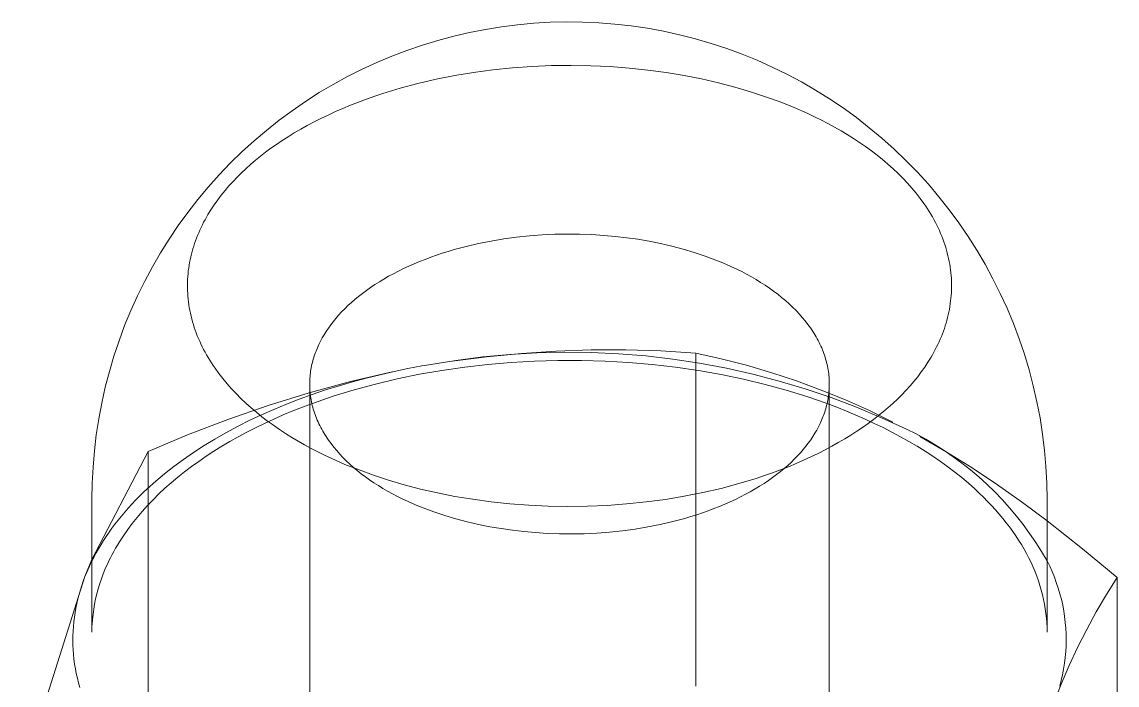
# Model space of a CAD drawing. Header units: millimetres. Extents: x -111 to 4919, y -143 to 3304.
# Drawn here: x 3022.76 to 3037.1, y 1405.13 to 1413.81 of the extents above; entities that cross this region are included whole.
import ezdxf

# ---------------------------------------------------------------- set-up
doc = ezdxf.new("R2010")
doc.units = ezdxf.units.MM
doc.layers.add('ZANO_R', color=7, linetype='Continuous', lineweight=0)

msp = doc.modelspace()

# ---------------------------------------------------------------- linework, layer by layer
at = {"layer": 'ZANO_R'}
for p, q in [((3029.462, 1413.79), (3029.674, 1413.802)), ((3029.674, 1413.802), (3029.887, 1413.807)), ((3029.887, 1413.807), (3030.1, 1413.805)), ((3030.1, 1413.805), (3030.312, 1413.795)), ((3028.413, 1413.62), (3028.62, 1413.668)), ((3028.62, 1413.668), (3028.829, 1413.709)), ((3028.829, 1413.709), (3029.039, 1413.743)), ((3029.039, 1413.743), (3029.25, 1413.77)), ((3029.25, 1413.77), (3029.462, 1413.79)), ((3030.312, 1413.795), (3030.524, 1413.779)), ((3030.524, 1413.779), (3030.736, 1413.755)), ((3030.736, 1413.755), (3030.948, 1413.723)), ((3030.948, 1413.723), (3031.159, 1413.685)), ((3031.159, 1413.685), (3031.369, 1413.639)), ((3028.004, 1413.503), (3028.207, 1413.565)), ((3028.207, 1413.565), (3028.413, 1413.62)), ((3031.369, 1413.639), (3031.576, 1413.586)), ((3031.576, 1413.586), (3031.782, 1413.526)), ((3031.782, 1413.526), (3031.986, 1413.459)), ((3027.604, 1413.358), (3027.802, 1413.434)), ((3027.802, 1413.434), (3028.004, 1413.503)), ((3031.986, 1413.459), (3032.187, 1413.385)), ((3032.187, 1413.385), (3032.386, 1413.304)), ((3027.214, 1413.187), (3027.407, 1413.276)), ((3027.407, 1413.276), (3027.604, 1413.358)), ((3029.695, 1413.235), (3029.438, 1413.224)), ((3029.952, 1413.238), (3029.695, 1413.235)), ((3030.207, 1413.233), (3029.952, 1413.238)), ((3030.46, 1413.221), (3030.207, 1413.233)), ((3032.386, 1413.304), (3032.582, 1413.216)), ((3026.837, 1412.989), (3027.024, 1413.091)), ((3027.024, 1413.091), (3027.214, 1413.187)), ((3028.426, 1413.104), (3028.182, 1413.056)), ((3028.674, 1413.145), (3028.426, 1413.104)), ((3028.927, 1413.179), (3028.674, 1413.145)), ((3029.181, 1413.205), (3028.927, 1413.179)), ((3029.438, 1413.224), (3029.181, 1413.205)), ((3030.709, 1413.202), (3030.46, 1413.221)), ((3030.955, 1413.176), (3030.709, 1413.202)), ((3031.195, 1413.144), (3030.955, 1413.176)), ((3031.429, 1413.105), (3031.195, 1413.144)), ((3031.658, 1413.06), (3031.429, 1413.105)), ((3032.582, 1413.216), (3032.774, 1413.122)), ((3032.774, 1413.122), (3032.963, 1413.021)), ((3026.654, 1412.881), (3026.837, 1412.989)), ((3027.944, 1413.001), (3027.712, 1412.939)), ((3028.182, 1413.056), (3027.944, 1413.001)), ((3031.879, 1413.009), (3031.658, 1413.06)), ((3032.092, 1412.954), (3031.879, 1413.009)), ((3032.298, 1412.893), (3032.092, 1412.954)), ((3032.963, 1413.021), (3033.149, 1412.913)), ((3026.475, 1412.766), (3026.654, 1412.881)), ((3027.379, 1412.834), (3027.271, 1412.796)), ((3027.488, 1412.87), (3027.379, 1412.834)), ((3027.712, 1412.939), (3027.488, 1412.87)), ((3032.495, 1412.828), (3032.298, 1412.893)), ((3032.684, 1412.76), (3032.495, 1412.828)), ((3033.149, 1412.913), (3033.331, 1412.8)), ((3033.331, 1412.8), (3033.509, 1412.68)), ((3026.3, 1412.645), (3026.475, 1412.766)), ((3026.963, 1412.675), (3026.865, 1412.632)), ((3027.063, 1412.717), (3026.963, 1412.675)), ((3027.166, 1412.757), (3027.063, 1412.717)), ((3027.271, 1412.796), (3027.166, 1412.757)), ((3032.867, 1412.687), (3032.684, 1412.76)), ((3033.048, 1412.607), (3032.867, 1412.687)), ((3033.509, 1412.68), (3033.683, 1412.554)), ((3025.962, 1412.387), (3026.129, 1412.519)), ((3026.129, 1412.519), (3026.3, 1412.645)), ((3026.676, 1412.543), (3026.585, 1412.497)), ((3026.769, 1412.588), (3026.676, 1412.543)), ((3026.865, 1412.632), (3026.769, 1412.588)), ((3033.137, 1412.565), (3033.048, 1412.607)), ((3033.225, 1412.522), (3033.137, 1412.565)), ((3033.311, 1412.477), (3033.225, 1412.522)), ((3033.683, 1412.554), (3033.852, 1412.422)), ((3025.8, 1412.249), (3025.962, 1412.387)), ((3026.411, 1412.402), (3026.327, 1412.354)), ((3026.496, 1412.45), (3026.411, 1412.402)), ((3026.585, 1412.497), (3026.496, 1412.45)), ((3033.397, 1412.43), (3033.311, 1412.477)), ((3033.482, 1412.382), (3033.397, 1412.43)), ((3033.564, 1412.333), (3033.482, 1412.382)), ((3033.852, 1412.422), (3034.016, 1412.285)), ((3025.642, 1412.106), (3025.8, 1412.249)), ((3026.169, 1412.254), (3026.093, 1412.203)), ((3026.247, 1412.304), (3026.169, 1412.254)), ((3026.327, 1412.354), (3026.247, 1412.304)), ((3033.646, 1412.282), (3033.564, 1412.333)), ((3033.726, 1412.229), (3033.646, 1412.282)), ((3033.804, 1412.175), (3033.726, 1412.229)), ((3034.016, 1412.285), (3034.176, 1412.142)), ((3025.49, 1411.957), (3025.642, 1412.106)), ((3025.951, 1412.1), (3025.883, 1412.048)), ((3026.021, 1412.152), (3025.951, 1412.1)), ((3026.093, 1412.203), (3026.021, 1412.152)), ((3033.88, 1412.12), (3033.804, 1412.175)), ((3033.954, 1412.063), (3033.88, 1412.12)), ((3034.176, 1412.142), (3034.331, 1411.994)), ((3025.343, 1411.803), (3025.49, 1411.957)), ((3025.756, 1411.942), (3025.696, 1411.888)), ((3025.819, 1411.995), (3025.756, 1411.942)), ((3025.883, 1412.048), (3025.819, 1411.995)), ((3034.026, 1412.005), (3033.954, 1412.063)), ((3034.096, 1411.946), (3034.026, 1412.005)), ((3034.164, 1411.885), (3034.096, 1411.946)), ((3034.331, 1411.994), (3034.481, 1411.84)), ((3025.201, 1411.645), (3025.343, 1411.803)), ((3025.638, 1411.833), (3025.581, 1411.776)), ((3025.696, 1411.888), (3025.638, 1411.833)), ((3034.23, 1411.823), (3034.164, 1411.885)), ((3034.292, 1411.76), (3034.23, 1411.823)), ((3034.481, 1411.84), (3034.625, 1411.681)), ((3025.472, 1411.66), (3025.421, 1411.6)), ((3025.526, 1411.719), (3025.472, 1411.66)), ((3025.581, 1411.776), (3025.526, 1411.719)), ((3034.353, 1411.696), (3034.292, 1411.76)), ((3034.411, 1411.631), (3034.353, 1411.696)), ((3034.625, 1411.681), (3034.764, 1411.518)), ((3025.065, 1411.482), (3025.201, 1411.645)), ((3025.372, 1411.539), (3025.325, 1411.477)), ((3025.421, 1411.6), (3025.372, 1411.539)), ((3034.466, 1411.564), (3034.411, 1411.631)), ((3034.518, 1411.497), (3034.466, 1411.564)), ((3034.764, 1411.518), (3034.897, 1411.349)), ((3024.934, 1411.314), (3025.065, 1411.482)), ((3025.28, 1411.414), (3025.237, 1411.349)), ((3025.325, 1411.477), (3025.28, 1411.414)), ((3034.567, 1411.429), (3034.518, 1411.497)), ((3034.591, 1411.394), (3034.567, 1411.429)), ((3034.614, 1411.359), (3034.591, 1411.394)), ((3024.809, 1411.142), (3024.934, 1411.314)), ((3025.178, 1411.251), (3025.159, 1411.217)), ((3025.197, 1411.284), (3025.178, 1411.251)), ((3025.237, 1411.349), (3025.197, 1411.284)), ((3034.636, 1411.324), (3034.614, 1411.359)), ((3034.657, 1411.289), (3034.636, 1411.324)), ((3034.678, 1411.254), (3034.657, 1411.289)), ((3034.698, 1411.219), (3034.678, 1411.254)), ((3034.897, 1411.349), (3035.024, 1411.177)), ((3024.69, 1410.965), (3024.809, 1411.142)), ((3025.092, 1411.082), (3025.077, 1411.048)), ((3025.108, 1411.116), (3025.092, 1411.082)), ((3025.124, 1411.15), (3025.108, 1411.116)), ((3025.141, 1411.184), (3025.124, 1411.15)), ((3025.159, 1411.217), (3025.141, 1411.184)), ((3034.717, 1411.183), (3034.698, 1411.219)), ((3034.735, 1411.147), (3034.717, 1411.183)), ((3034.752, 1411.111), (3034.735, 1411.147)), ((3034.769, 1411.075), (3034.752, 1411.111)), ((3035.024, 1411.177), (3035.145, 1411)), ((3024.577, 1410.785), (3024.69, 1410.965)), ((3025.035, 1410.943), (3025.023, 1410.908)), ((3025.048, 1410.978), (3025.035, 1410.943)), ((3025.062, 1411.013), (3025.048, 1410.978)), ((3025.077, 1411.048), (3025.062, 1411.013)), ((3028.74, 1410.907), (3028.904, 1410.939)), ((3028.904, 1410.939), (3029.07, 1410.967)), ((3029.07, 1410.967), (3029.237, 1410.989)), ((3029.237, 1410.989), (3029.404, 1411.007)), ((3029.404, 1411.007), (3029.57, 1411.02)), ((3029.57, 1411.02), (3029.735, 1411.027)), ((3029.735, 1411.027), (3029.899, 1411.03)), ((3029.899, 1411.03), (3030.061, 1411.029)), ((3030.061, 1411.029), (3030.22, 1411.023)), ((3030.22, 1411.023), (3030.376, 1411.013)), ((3030.376, 1411.013), (3030.528, 1411)), ((3030.528, 1411), (3030.677, 1410.982)), ((3030.677, 1410.982), (3030.824, 1410.961)), ((3030.824, 1410.961), (3030.972, 1410.936)), ((3030.972, 1410.936), (3031.12, 1410.906)), ((3034.785, 1411.039), (3034.769, 1411.075)), ((3034.8, 1411.003), (3034.785, 1411.039)), ((3034.814, 1410.966), (3034.8, 1411.003)), ((3034.827, 1410.93), (3034.814, 1410.966)), ((3035.145, 1411), (3035.26, 1410.819)), ((3024.99, 1410.802), (3024.981, 1410.766)), ((3025, 1410.837), (3024.99, 1410.802)), ((3025.011, 1410.873), (3025, 1410.837)), ((3025.023, 1410.908), (3025.011, 1410.873)), ((3028.264, 1410.779), (3028.341, 1410.803)), ((3028.341, 1410.803), (3028.419, 1410.826)), ((3028.419, 1410.826), (3028.578, 1410.869)), ((3028.578, 1410.869), (3028.74, 1410.907)), ((3031.12, 1410.906), (3031.268, 1410.872)), ((3031.268, 1410.872), (3031.415, 1410.833)), ((3031.415, 1410.833), (3031.561, 1410.79)), ((3034.84, 1410.893), (3034.827, 1410.93)), ((3034.852, 1410.856), (3034.84, 1410.893)), ((3034.863, 1410.819), (3034.852, 1410.856)), ((3034.873, 1410.783), (3034.863, 1410.819)), ((3035.26, 1410.819), (3035.369, 1410.634)), ((3024.47, 1410.601), (3024.577, 1410.785)), ((3024.957, 1410.658), (3024.951, 1410.621)), ((3024.964, 1410.694), (3024.957, 1410.658)), ((3024.972, 1410.73), (3024.964, 1410.694)), ((3024.981, 1410.766), (3024.972, 1410.73)), ((3027.895, 1410.641), (3027.966, 1410.67)), ((3027.966, 1410.67), (3028.039, 1410.699)), ((3028.039, 1410.699), (3028.113, 1410.727)), ((3028.113, 1410.727), (3028.188, 1410.754)), ((3028.188, 1410.754), (3028.264, 1410.779)), ((3031.561, 1410.79), (3031.704, 1410.742)), ((3031.704, 1410.742), (3031.775, 1410.716)), ((3031.775, 1410.716), (3031.845, 1410.689)), ((3031.845, 1410.689), (3031.915, 1410.661)), ((3031.915, 1410.661), (3031.983, 1410.632)), ((3034.882, 1410.746), (3034.873, 1410.783)), ((3034.89, 1410.709), (3034.882, 1410.746)), ((3034.898, 1410.672), (3034.89, 1410.709)), ((3034.905, 1410.634), (3034.898, 1410.672)), ((3024.37, 1410.413), (3024.47, 1410.601)), ((3024.937, 1410.512), (3024.933, 1410.475)), ((3024.94, 1410.548), (3024.937, 1410.512)), ((3024.945, 1410.585), (3024.94, 1410.548)), ((3024.951, 1410.621), (3024.945, 1410.585)), ((3027.562, 1410.477), (3027.626, 1410.511)), ((3027.626, 1410.511), (3027.691, 1410.545)), ((3027.691, 1410.545), (3027.757, 1410.578)), ((3027.757, 1410.578), (3027.825, 1410.61)), ((3027.825, 1410.61), (3027.895, 1410.641)), ((3031.983, 1410.632), (3032.05, 1410.601)), ((3032.05, 1410.601), (3032.117, 1410.57)), ((3032.117, 1410.57), (3032.182, 1410.538)), ((3032.182, 1410.538), (3032.246, 1410.504)), ((3034.911, 1410.597), (3034.905, 1410.634)), ((3034.916, 1410.56), (3034.911, 1410.597)), ((3034.92, 1410.523), (3034.916, 1410.56)), ((3034.923, 1410.486), (3034.92, 1410.523)), ((3035.369, 1410.634), (3035.471, 1410.445)), ((3024.276, 1410.222), (3024.37, 1410.413)), ((3024.93, 1410.401), (3024.929, 1410.364)), ((3024.929, 1410.364), (3024.929, 1410.327)), ((3024.931, 1410.438), (3024.93, 1410.401)), ((3024.933, 1410.475), (3024.931, 1410.438)), ((3027.326, 1410.331), (3027.382, 1410.368)), ((3027.382, 1410.368), (3027.441, 1410.405)), ((3027.441, 1410.405), (3027.5, 1410.441)), ((3027.5, 1410.441), (3027.562, 1410.477)), ((3032.246, 1410.504), (3032.309, 1410.469)), ((3032.309, 1410.469), (3032.37, 1410.434)), ((3032.37, 1410.434), (3032.43, 1410.397)), ((3032.43, 1410.397), (3032.488, 1410.36)), ((3034.926, 1410.449), (3034.923, 1410.486)), ((3034.928, 1410.412), (3034.926, 1410.449)), ((3034.929, 1410.375), (3034.928, 1410.412)), ((3034.929, 1410.338), (3034.929, 1410.375)), ((3035.471, 1410.445), (3035.567, 1410.254)), ((3024.188, 1410.028), (3024.276, 1410.222)), ((3024.929, 1410.327), (3024.93, 1410.29)), ((3024.93, 1410.29), (3024.932, 1410.253)), ((3024.932, 1410.253), (3024.934, 1410.216)), ((3027.169, 1410.214), (3027.219, 1410.253)), ((3027.219, 1410.253), (3027.272, 1410.292)), ((3027.272, 1410.292), (3027.326, 1410.331)), ((3032.488, 1410.36), (3032.545, 1410.321)), ((3032.545, 1410.321), (3032.6, 1410.282)), ((3032.6, 1410.282), (3032.654, 1410.242)), ((3032.654, 1410.242), (3032.705, 1410.201)), ((3034.921, 1410.19), (3034.924, 1410.227)), ((3034.924, 1410.227), (3034.926, 1410.264)), ((3034.926, 1410.264), (3034.928, 1410.301)), ((3034.928, 1410.301), (3034.929, 1410.338)), ((3035.567, 1410.254), (3035.656, 1410.059)), ((3024.934, 1410.216), (3024.938, 1410.179)), ((3024.938, 1410.179), (3024.942, 1410.142)), ((3024.942, 1410.142), (3024.947, 1410.105)), ((3024.947, 1410.105), (3024.953, 1410.068)), ((3026.987, 1410.051), (3027.029, 1410.093)), ((3027.029, 1410.093), (3027.074, 1410.133)), ((3027.074, 1410.133), (3027.12, 1410.174)), ((3027.12, 1410.174), (3027.169, 1410.214)), ((3032.705, 1410.201), (3032.755, 1410.159)), ((3032.755, 1410.159), (3032.803, 1410.116)), ((3032.803, 1410.116), (3032.849, 1410.073)), ((3034.9, 1410.044), (3034.907, 1410.081)), ((3034.907, 1410.081), (3034.912, 1410.117)), ((3034.912, 1410.117), (3034.917, 1410.154)), ((3034.917, 1410.154), (3034.921, 1410.19)), ((3024.107, 1409.831), (3024.188, 1410.028)), ((3024.953, 1410.068), (3024.96, 1410.031)), ((3024.96, 1410.031), (3024.967, 1409.993)), ((3024.967, 1409.993), (3024.976, 1409.956)), ((3024.976, 1409.956), (3024.985, 1409.92)), ((3026.871, 1409.926), (3026.907, 1409.968)), ((3026.907, 1409.968), (3026.946, 1410.01)), ((3026.946, 1410.01), (3026.987, 1410.051)), ((3032.849, 1410.073), (3032.893, 1410.029)), ((3032.893, 1410.029), (3032.935, 1409.984)), ((3032.935, 1409.984), (3032.975, 1409.939)), ((3032.975, 1409.939), (3033.013, 1409.893)), ((3034.867, 1409.9), (3034.877, 1409.936)), ((3034.877, 1409.936), (3034.886, 1409.972)), ((3034.886, 1409.972), (3034.893, 1410.008)), ((3034.893, 1410.008), (3034.9, 1410.044)), ((3035.656, 1410.059), (3035.739, 1409.861)), ((3024.034, 1409.633), (3024.107, 1409.831)), ((3024.985, 1409.92), (3024.995, 1409.883)), ((3024.995, 1409.883), (3025.006, 1409.846)), ((3025.006, 1409.846), (3025.018, 1409.809)), ((3025.018, 1409.809), (3025.03, 1409.772)), ((3026.744, 1409.755), (3026.773, 1409.798)), ((3026.773, 1409.798), (3026.804, 1409.841)), ((3026.804, 1409.841), (3026.836, 1409.883)), ((3026.836, 1409.883), (3026.871, 1409.926)), ((3033.013, 1409.893), (3033.049, 1409.847)), ((3033.049, 1409.847), (3033.083, 1409.801)), ((3033.083, 1409.801), (3033.099, 1409.777)), ((3034.822, 1409.759), (3034.835, 1409.794)), ((3034.835, 1409.794), (3034.846, 1409.829)), ((3034.846, 1409.829), (3034.857, 1409.865)), ((3034.857, 1409.865), (3034.867, 1409.9)), ((3035.739, 1409.861), (3035.814, 1409.66)), ((3025.03, 1409.772), (3025.044, 1409.736)), ((3025.044, 1409.736), (3025.058, 1409.699)), ((3025.058, 1409.699), (3025.073, 1409.663)), ((3025.073, 1409.663), (3025.089, 1409.627)), ((3026.67, 1409.627), (3026.693, 1409.67)), ((3026.693, 1409.67), (3026.718, 1409.713)), ((3026.718, 1409.713), (3026.744, 1409.755)), ((3033.099, 1409.777), (3033.114, 1409.754)), ((3033.114, 1409.754), (3033.129, 1409.73)), ((3033.129, 1409.73), (3033.144, 1409.707)), ((3033.144, 1409.707), (3033.157, 1409.683)), ((3033.157, 1409.683), (3033.171, 1409.659)), ((3033.171, 1409.659), (3033.184, 1409.635)), ((3034.766, 1409.62), (3034.781, 1409.654)), ((3034.781, 1409.654), (3034.795, 1409.689)), ((3034.795, 1409.689), (3034.809, 1409.724)), ((3034.809, 1409.724), (3034.822, 1409.759)), ((3035.814, 1409.66), (3035.883, 1409.457)), ((3023.967, 1409.432), (3024.034, 1409.633)), ((3025.089, 1409.627), (3025.105, 1409.591)), ((3025.105, 1409.591), (3025.123, 1409.555)), ((3025.123, 1409.555), (3025.141, 1409.519)), ((3025.141, 1409.519), (3025.16, 1409.483)), ((3026.612, 1409.499), (3026.63, 1409.542)), ((3026.63, 1409.542), (3026.649, 1409.584)), ((3026.649, 1409.584), (3026.67, 1409.627)), ((3030.211, 1409.513), (3029.755, 1409.498)), ((3030.668, 1409.514), (3030.211, 1409.513)), ((3031.124, 1409.5), (3030.668, 1409.514)), ((3033.184, 1409.635), (3033.196, 1409.611)), ((3033.196, 1409.611), (3033.207, 1409.587)), ((3033.207, 1409.587), (3033.219, 1409.563)), ((3033.219, 1409.563), (3033.229, 1409.539)), ((3033.229, 1409.539), (3033.239, 1409.515)), ((3033.239, 1409.515), (3033.249, 1409.491)), ((3034.698, 1409.485), (3034.716, 1409.518)), ((3034.716, 1409.518), (3034.733, 1409.552)), ((3034.733, 1409.552), (3034.75, 1409.586)), ((3034.75, 1409.586), (3034.766, 1409.62)), ((3023.907, 1409.229), (3023.967, 1409.432)), ((3025.16, 1409.483), (3025.18, 1409.448)), ((3025.18, 1409.448), (3025.2, 1409.413)), ((3025.2, 1409.413), (3025.222, 1409.378)), ((3025.222, 1409.378), (3025.244, 1409.343)), ((3026.564, 1409.348), (3026.569, 1409.37)), ((3026.569, 1409.37), (3026.575, 1409.392)), ((3026.575, 1409.392), (3026.582, 1409.414)), ((3026.582, 1409.414), (3026.589, 1409.435)), ((3026.589, 1409.435), (3026.596, 1409.457)), ((3026.596, 1409.457), (3026.604, 1409.478)), ((3026.604, 1409.478), (3026.612, 1409.499)), ((3028.088, 1409.319), (3028.44, 1409.377)), ((3028.845, 1409.425), (3028.392, 1409.368)), ((3028.44, 1409.377), (3028.793, 1409.422)), ((3028.793, 1409.422), (3029.147, 1409.455)), ((3029.299, 1409.468), (3028.845, 1409.425)), ((3029.147, 1409.455), (3029.503, 1409.475)), ((3029.47, 1409.366), (3029.164, 1409.348)), ((3029.755, 1409.498), (3029.299, 1409.468)), ((3029.777, 1409.374), (3029.47, 1409.366)), ((3029.503, 1409.475), (3029.859, 1409.484)), ((3030.085, 1409.374), (3029.777, 1409.374)), ((3029.859, 1409.484), (3030.215, 1409.479)), ((3030.394, 1409.366), (3030.085, 1409.374)), ((3030.215, 1409.479), (3030.571, 1409.463)), ((3030.702, 1409.348), (3030.394, 1409.366)), ((3030.571, 1409.463), (3030.926, 1409.434)), ((3030.926, 1409.434), (3031.279, 1409.392)), ((3031.58, 1409.473), (3031.124, 1409.5)), ((3031.279, 1409.392), (3031.632, 1409.339)), ((3031.58, 1409.473), (3031.58, 1405.114)), ((3031.915, 1409.398), (3031.58, 1409.473)), ((3032.247, 1409.312), (3031.915, 1409.398)), ((3033.249, 1409.491), (3033.258, 1409.467)), ((3033.258, 1409.467), (3033.266, 1409.443)), ((3033.266, 1409.443), (3033.274, 1409.419)), ((3033.274, 1409.419), (3033.281, 1409.395)), ((3033.281, 1409.395), (3033.288, 1409.371)), ((3033.288, 1409.371), (3033.294, 1409.347)), ((3034.62, 1409.353), (3034.661, 1409.418)), ((3034.661, 1409.418), (3034.68, 1409.451)), ((3034.68, 1409.451), (3034.698, 1409.485)), ((3035.883, 1409.457), (3035.945, 1409.251)), ((3023.854, 1409.025), (3023.907, 1409.229)), ((3025.244, 1409.343), (3025.267, 1409.308)), ((3025.267, 1409.308), (3025.29, 1409.274)), ((3025.29, 1409.274), (3025.34, 1409.205)), ((3026.538, 1409.213), (3026.541, 1409.236)), ((3026.541, 1409.236), (3026.545, 1409.258)), ((3026.545, 1409.258), (3026.549, 1409.281)), ((3026.549, 1409.281), (3026.553, 1409.303)), ((3026.553, 1409.303), (3026.558, 1409.326)), ((3026.558, 1409.326), (3026.564, 1409.348)), ((3027.61, 1409.228), (3027.064, 1409.098)), ((3027.45, 1409.189), (3027.632, 1409.23)), ((3027.632, 1409.23), (3027.814, 1409.269)), ((3027.814, 1409.269), (3027.997, 1409.303)), ((3028.26, 1409.246), (3027.966, 1409.194)), ((3028.088, 1409.319), (3027.997, 1409.303)), ((3028.559, 1409.288), (3028.26, 1409.246)), ((3028.86, 1409.323), (3028.559, 1409.288)), ((3029.164, 1409.348), (3028.86, 1409.323)), ((3031.009, 1409.322), (3030.702, 1409.348)), ((3031.315, 1409.286), (3031.009, 1409.322)), ((3031.617, 1409.243), (3031.315, 1409.286)), ((3031.914, 1409.19), (3031.617, 1409.243)), ((3031.632, 1409.339), (3031.982, 1409.273)), ((3031.982, 1409.273), (3032.329, 1409.195)), ((3032.576, 1409.215), (3032.247, 1409.312)), ((3032.901, 1409.107), (3032.576, 1409.215)), ((3033.294, 1409.347), (3033.3, 1409.323)), ((3033.3, 1409.323), (3033.305, 1409.299)), ((3033.305, 1409.299), (3033.31, 1409.275)), ((3033.31, 1409.275), (3033.314, 1409.251)), ((3033.314, 1409.251), (3033.318, 1409.227)), ((3033.318, 1409.227), (3033.321, 1409.203)), ((3034.486, 1409.163), (3034.533, 1409.225)), ((3034.533, 1409.225), (3034.578, 1409.289)), ((3034.578, 1409.289), (3034.62, 1409.353)), ((3035.945, 1409.251), (3035.999, 1409.044)), ((3025.34, 1409.205), (3025.392, 1409.138)), ((3025.392, 1409.138), (3025.447, 1409.071)), ((3025.447, 1409.071), (3025.505, 1409.006)), ((3027.064, 1409.098), (3026.522, 1408.95)), ((3026.529, 1409.097), (3026.53, 1409.121)), ((3026.529, 1409.074), (3026.529, 1409.097)), ((3026.529, 1409.05), (3026.529, 1409.074)), ((3026.53, 1409.121), (3026.531, 1409.144)), ((3026.531, 1409.144), (3026.533, 1409.167)), ((3026.533, 1409.167), (3026.535, 1409.19)), ((3026.535, 1409.19), (3026.538, 1409.213)), ((3026.913, 1409.044), (3027.09, 1409.096)), ((3027.09, 1409.096), (3027.269, 1409.144)), ((3027.269, 1409.144), (3027.45, 1409.189)), ((3027.675, 1409.135), (3027.39, 1409.067)), ((3027.966, 1409.194), (3027.675, 1409.135)), ((3032.204, 1409.13), (3031.914, 1409.19)), ((3032.489, 1409.061), (3032.204, 1409.13)), ((3032.329, 1409.195), (3032.674, 1409.105)), ((3032.674, 1409.105), (3033.015, 1409.002)), ((3033.223, 1408.988), (3032.901, 1409.107)), ((3033.321, 1409.203), (3033.323, 1409.179)), ((3033.323, 1409.179), (3033.325, 1409.155)), ((3033.325, 1409.155), (3033.327, 1409.132)), ((3033.327, 1409.132), (3033.328, 1409.108)), ((3033.328, 1409.108), (3033.329, 1409.085)), ((3033.329, 1409.085), (3033.329, 1409.061)), ((3034.385, 1409.042), (3034.436, 1409.102)), ((3034.436, 1409.102), (3034.486, 1409.163)), ((3023.807, 1408.818), (3023.854, 1409.025)), ((3025.505, 1409.006), (3025.565, 1408.942)), ((3025.565, 1408.942), (3025.628, 1408.879)), ((3026.522, 1408.95), (3025.986, 1408.785)), ((3026.392, 1408.869), (3026.563, 1408.93)), ((3026.529, 1400.776), (3026.529, 1409.05)), ((3026.529, 1409.027), (3026.529, 1409.05)), ((3026.531, 1409.003), (3026.529, 1409.027)), ((3026.532, 1408.98), (3026.531, 1409.003)), ((3026.534, 1408.956), (3026.532, 1408.98)), ((3026.537, 1408.932), (3026.534, 1408.956)), ((3026.54, 1408.908), (3026.537, 1408.932)), ((3026.563, 1408.93), (3026.737, 1408.989)), ((3026.737, 1408.989), (3026.913, 1409.044)), ((3027.109, 1408.991), (3026.835, 1408.907)), ((3027.39, 1409.067), (3027.109, 1408.991)), ((3032.766, 1408.985), (3032.489, 1409.061)), ((3033.036, 1408.902), (3032.766, 1408.985)), ((3033.015, 1409.002), (3033.352, 1408.889)), ((3033.541, 1408.859), (3033.223, 1408.988)), ((3033.322, 1408.945), (3033.319, 1408.922)), ((3033.324, 1408.968), (3033.322, 1408.945)), ((3033.326, 1408.991), (3033.324, 1408.968)), ((3033.328, 1409.014), (3033.326, 1408.991)), ((3033.329, 1409.061), (3033.328, 1409.038)), ((3033.328, 1409.038), (3033.328, 1409.014)), ((3033.329, 1408.991), (3033.329, 1400.776)), ((3034.277, 1408.926), (3034.332, 1408.983)), ((3034.332, 1408.983), (3034.385, 1409.042)), ((3035.999, 1409.044), (3036.047, 1408.835)), ((3023.768, 1408.61), (3023.807, 1408.818)), ((3025.986, 1408.785), (3025.456, 1408.602)), ((3025.628, 1408.879), (3025.693, 1408.817)), ((3025.693, 1408.817), (3025.761, 1408.756)), ((3026.059, 1408.735), (3026.224, 1408.803)), ((3026.224, 1408.803), (3026.392, 1408.869)), ((3026.567, 1408.814), (3026.436, 1408.765)), ((3026.544, 1408.884), (3026.54, 1408.908)), ((3026.548, 1408.86), (3026.544, 1408.884)), ((3026.552, 1408.836), (3026.548, 1408.86)), ((3026.558, 1408.812), (3026.552, 1408.836)), ((3026.563, 1408.788), (3026.558, 1408.812)), ((3026.57, 1408.764), (3026.563, 1408.788)), ((3026.835, 1408.907), (3026.567, 1408.814)), ((3033.299, 1408.811), (3033.036, 1408.902)), ((3033.294, 1408.787), (3033.288, 1408.765)), ((3033.299, 1408.809), (3033.294, 1408.787)), ((3033.304, 1408.832), (3033.299, 1408.809)), ((3033.427, 1408.762), (3033.299, 1408.811)), ((3033.309, 1408.854), (3033.304, 1408.832)), ((3033.313, 1408.877), (3033.309, 1408.854)), ((3033.316, 1408.899), (3033.313, 1408.877)), ((3033.319, 1408.922), (3033.316, 1408.899)), ((3033.352, 1408.889), (3033.685, 1408.763)), ((3033.854, 1408.719), (3033.541, 1408.859)), ((3034.101, 1408.76), (3034.161, 1408.814)), ((3034.161, 1408.814), (3034.22, 1408.869)), ((3034.22, 1408.869), (3034.277, 1408.926)), ((3036.047, 1408.835), (3036.087, 1408.624)), ((3025.738, 1408.589), (3025.897, 1408.663)), ((3025.761, 1408.756), (3025.831, 1408.697)), ((3025.831, 1408.697), (3025.903, 1408.639)), ((3025.897, 1408.663), (3026.059, 1408.735)), ((3026.182, 1408.662), (3026.059, 1408.608)), ((3026.308, 1408.714), (3026.182, 1408.662)), ((3026.436, 1408.765), (3026.308, 1408.714)), ((3026.576, 1408.74), (3026.57, 1408.764)), ((3026.584, 1408.716), (3026.576, 1408.74)), ((3026.592, 1408.692), (3026.584, 1408.716)), ((3026.6, 1408.668), (3026.592, 1408.692)), ((3026.609, 1408.644), (3026.6, 1408.668)), ((3026.618, 1408.62), (3026.609, 1408.644)), ((3033.254, 1408.657), (3033.245, 1408.636)), ((3033.261, 1408.678), (3033.254, 1408.657)), ((3033.269, 1408.7), (3033.261, 1408.678)), ((3033.275, 1408.721), (3033.269, 1408.7)), ((3033.282, 1408.743), (3033.275, 1408.721)), ((3033.288, 1408.765), (3033.282, 1408.743)), ((3033.553, 1408.713), (3033.427, 1408.762)), ((3033.677, 1408.661), (3033.553, 1408.713)), ((3033.798, 1408.607), (3033.677, 1408.661)), ((3033.685, 1408.763), (3034.014, 1408.626)), ((3034.162, 1408.569), (3033.854, 1408.719)), ((3033.907, 1408.602), (3033.974, 1408.655)), ((3033.974, 1408.655), (3034.039, 1408.707)), ((3034.039, 1408.707), (3034.101, 1408.76)), ((3023.736, 1408.401), (3023.768, 1408.61)), ((3025.456, 1408.602), (3024.931, 1408.402)), ((3025.433, 1408.43), (3025.584, 1408.511)), ((3025.584, 1408.511), (3025.738, 1408.589)), ((3025.939, 1408.552), (3025.821, 1408.495)), ((3025.903, 1408.639), (3025.978, 1408.582)), ((3026.059, 1408.608), (3025.939, 1408.552)), ((3025.978, 1408.582), (3026.054, 1408.527)), ((3026.054, 1408.527), (3026.132, 1408.473)), ((3026.628, 1408.596), (3026.618, 1408.62)), ((3026.639, 1408.572), (3026.628, 1408.596)), ((3026.65, 1408.548), (3026.639, 1408.572)), ((3026.662, 1408.524), (3026.65, 1408.548)), ((3026.674, 1408.5), (3026.662, 1408.524)), ((3026.687, 1408.476), (3026.674, 1408.5)), ((3033.188, 1408.508), (3033.165, 1408.465)), ((3033.209, 1408.551), (3033.188, 1408.508)), ((3033.228, 1408.593), (3033.209, 1408.551)), ((3033.245, 1408.636), (3033.228, 1408.593)), ((3033.689, 1408.448), (3033.764, 1408.499)), ((3033.764, 1408.499), (3033.837, 1408.55)), ((3033.918, 1408.552), (3033.798, 1408.607)), ((3033.837, 1408.55), (3033.907, 1408.602)), ((3034.035, 1408.496), (3033.918, 1408.552)), ((3034.014, 1408.626), (3034.338, 1408.477)), ((3036.087, 1408.624), (3036.12, 1408.412)), ((3023.711, 1408.191), (3023.736, 1408.401)), ((3024.931, 1408.402), (3024.414, 1408.185)), ((3025.287, 1408.347), (3025.433, 1408.43)), ((3025.594, 1408.376), (3025.485, 1408.315)), ((3025.706, 1408.436), (3025.594, 1408.376)), ((3025.821, 1408.495), (3025.706, 1408.436)), ((3026.132, 1408.473), (3026.212, 1408.42)), ((3026.212, 1408.42), (3026.293, 1408.369)), ((3026.293, 1408.369), (3026.376, 1408.32)), ((3026.7, 1408.452), (3026.687, 1408.476)), ((3026.714, 1408.428), (3026.7, 1408.452)), ((3026.728, 1408.405), (3026.714, 1408.428)), ((3026.743, 1408.381), (3026.728, 1408.405)), ((3026.759, 1408.358), (3026.743, 1408.381)), ((3026.775, 1408.334), (3026.759, 1408.358)), ((3033.113, 1408.38), (3033.085, 1408.337)), ((3033.14, 1408.422), (3033.113, 1408.38)), ((3033.165, 1408.465), (3033.14, 1408.422)), ((3033.53, 1408.349), (3033.611, 1408.398)), ((3033.611, 1408.398), (3033.689, 1408.448)), ((3034.149, 1408.437), (3034.035, 1408.496)), ((3034.261, 1408.377), (3034.149, 1408.437)), ((3034.371, 1408.316), (3034.261, 1408.377)), ((3034.338, 1408.477), (3034.465, 1408.414)), ((3034.465, 1408.414), (3034.59, 1408.346)), ((3034.859, 1408.18), (3034.514, 1408.381)), ((3036.12, 1408.412), (3036.146, 1408.199)), ((3025.009, 1408.172), (3025.146, 1408.261)), ((3025.146, 1408.261), (3025.287, 1408.347)), ((3025.378, 1408.252), (3025.275, 1408.187)), ((3025.485, 1408.315), (3025.378, 1408.252)), ((3026.376, 1408.32), (3026.46, 1408.272)), ((3026.46, 1408.272), (3026.546, 1408.225)), ((3026.546, 1408.225), (3026.633, 1408.18)), ((3026.809, 1408.288), (3026.775, 1408.334)), ((3026.844, 1408.242), (3026.809, 1408.288)), ((3026.882, 1408.196), (3026.844, 1408.242)), ((3033.021, 1408.252), (3032.987, 1408.209)), ((3033.054, 1408.294), (3033.021, 1408.252)), ((3033.085, 1408.337), (3033.054, 1408.294)), ((3033.273, 1408.205), (3033.361, 1408.252)), ((3033.361, 1408.252), (3033.447, 1408.3)), ((3033.447, 1408.3), (3033.53, 1408.349)), ((3034.478, 1408.252), (3034.371, 1408.316)), ((3034.582, 1408.188), (3034.478, 1408.252)), ((3034.59, 1408.346), (3034.713, 1408.273)), ((3034.713, 1408.273), (3034.833, 1408.197)), ((3024.414, 1408.185), (3023.679, 1406.771)), ((3023.693, 1407.98), (3023.711, 1408.191)), ((3024.414, 1403.826), (3024.414, 1408.185)), ((3024.751, 1407.988), (3024.877, 1408.081)), ((3024.877, 1408.081), (3025.009, 1408.172)), ((3025.174, 1408.122), (3025.076, 1408.055)), ((3025.275, 1408.187), (3025.174, 1408.122)), ((3026.633, 1408.18), (3026.721, 1408.137)), ((3026.721, 1408.137), (3026.81, 1408.095)), ((3026.81, 1408.095), (3026.99, 1408.015)), ((3026.922, 1408.151), (3026.882, 1408.196)), ((3026.964, 1408.106), (3026.922, 1408.151)), ((3027.008, 1408.062), (3026.964, 1408.106)), ((3032.871, 1408.084), (3032.828, 1408.042)), ((3032.912, 1408.125), (3032.871, 1408.084)), ((3032.895, 1408.027), (3032.993, 1408.07)), ((3032.95, 1408.167), (3032.912, 1408.125)), ((3032.987, 1408.209), (3032.95, 1408.167)), ((3032.993, 1408.07), (3033.089, 1408.114)), ((3033.089, 1408.114), (3033.182, 1408.159)), ((3033.182, 1408.159), (3033.273, 1408.205)), ((3034.683, 1408.121), (3034.582, 1408.188)), ((3034.782, 1408.054), (3034.683, 1408.121)), ((3034.833, 1408.197), (3034.951, 1408.116)), ((3035.199, 1407.968), (3034.859, 1408.18)), ((3034.951, 1408.116), (3035.065, 1408.032)), ((3036.146, 1408.199), (3036.164, 1407.986)), ((3023.682, 1407.769), (3023.693, 1407.98)), ((3024.629, 1407.893), (3024.751, 1407.988)), ((3024.981, 1407.986), (3024.89, 1407.917)), ((3025.076, 1408.055), (3024.981, 1407.986)), ((3026.99, 1408.015), (3027.174, 1407.942)), ((3027.054, 1408.019), (3027.008, 1408.062)), ((3027.102, 1407.976), (3027.054, 1408.019)), ((3027.152, 1407.934), (3027.102, 1407.976)), ((3027.204, 1407.893), (3027.152, 1407.934)), ((3027.174, 1407.942), (3027.362, 1407.874)), ((3032.586, 1407.906), (3032.691, 1407.945)), ((3032.737, 1407.961), (3032.689, 1407.921)), ((3032.691, 1407.945), (3032.794, 1407.985)), ((3032.784, 1408.001), (3032.737, 1407.961)), ((3032.828, 1408.042), (3032.784, 1408.001)), ((3032.794, 1407.985), (3032.895, 1408.027)), ((3034.878, 1407.985), (3034.782, 1408.054)), ((3034.971, 1407.914), (3034.878, 1407.985)), ((3035.065, 1408.032), (3035.177, 1407.944)), ((3035.177, 1407.944), (3035.286, 1407.852)), ((3035.532, 1407.747), (3035.199, 1407.968)), ((3036.164, 1407.986), (3036.175, 1407.771)), ((3024.403, 1407.696), (3024.514, 1407.796)), ((3024.514, 1407.796), (3024.629, 1407.893)), ((3024.801, 1407.846), (3024.716, 1407.774)), ((3024.89, 1407.917), (3024.801, 1407.846)), ((3027.257, 1407.853), (3027.204, 1407.893)), ((3027.313, 1407.814), (3027.257, 1407.853)), ((3027.369, 1407.775), (3027.313, 1407.814)), ((3027.362, 1407.874), (3027.56, 1407.809)), ((3027.56, 1407.809), (3027.765, 1407.749)), ((3032.145, 1407.763), (3032.37, 1407.832)), ((3032.37, 1407.832), (3032.479, 1407.868)), ((3032.531, 1407.804), (3032.475, 1407.767)), ((3032.479, 1407.868), (3032.586, 1407.906)), ((3032.586, 1407.843), (3032.531, 1407.804)), ((3032.638, 1407.882), (3032.586, 1407.843)), ((3032.689, 1407.921), (3032.638, 1407.882)), ((3035.062, 1407.842), (3034.971, 1407.914)), ((3035.149, 1407.769), (3035.062, 1407.842)), ((3035.286, 1407.852), (3035.392, 1407.756)), ((3023.679, 1407.557), (3023.682, 1407.769)), ((3024.299, 1407.596), (3024.35, 1407.646)), ((3024.35, 1407.646), (3024.403, 1407.696)), ((3024.633, 1407.702), (3024.554, 1407.628)), ((3024.716, 1407.774), (3024.633, 1407.702)), ((3027.428, 1407.738), (3027.369, 1407.775)), ((3027.488, 1407.701), (3027.428, 1407.738)), ((3027.549, 1407.666), (3027.488, 1407.701)), ((3027.612, 1407.631), (3027.549, 1407.666)), ((3027.765, 1407.749), (3027.979, 1407.693)), ((3027.979, 1407.693), (3028.2, 1407.642)), ((3028.2, 1407.642), (3028.428, 1407.597)), ((3031.431, 1407.598), (3031.675, 1407.646)), ((3031.675, 1407.646), (3031.913, 1407.701)), ((3031.913, 1407.701), (3032.145, 1407.763)), ((3032.295, 1407.658), (3032.232, 1407.624)), ((3032.357, 1407.694), (3032.295, 1407.658)), ((3032.417, 1407.73), (3032.357, 1407.694)), ((3032.475, 1407.767), (3032.417, 1407.73)), ((3035.233, 1407.694), (3035.149, 1407.769)), ((3035.29, 1407.64), (3035.233, 1407.694)), ((3035.346, 1407.586), (3035.29, 1407.64)), ((3035.392, 1407.756), (3035.494, 1407.657)), ((3035.494, 1407.657), (3035.593, 1407.554)), ((3035.859, 1407.516), (3035.532, 1407.747)), ((3036.175, 1407.771), (3036.179, 1407.557)), ((3023.679, 1405.818), (3023.679, 1407.557)), ((3024.201, 1407.493), (3024.249, 1407.545)), ((3024.249, 1407.545), (3024.299, 1407.596)), ((3024.478, 1407.552), (3024.405, 1407.476)), ((3024.554, 1407.628), (3024.478, 1407.552)), ((3027.676, 1407.597), (3027.612, 1407.631)), ((3027.741, 1407.565), (3027.676, 1407.597)), ((3027.807, 1407.534), (3027.741, 1407.565)), ((3027.875, 1407.503), (3027.807, 1407.534)), ((3027.943, 1407.474), (3027.875, 1407.503)), ((3028.428, 1407.597), (3028.663, 1407.558)), ((3028.663, 1407.558), (3028.903, 1407.526)), ((3028.903, 1407.526), (3029.148, 1407.5)), ((3029.148, 1407.5), (3029.398, 1407.481)), ((3030.42, 1407.478), (3030.676, 1407.497)), ((3030.676, 1407.497), (3030.931, 1407.523)), ((3030.931, 1407.523), (3031.183, 1407.557)), ((3031.183, 1407.557), (3031.431, 1407.598)), ((3032.032, 1407.525), (3031.962, 1407.494)), ((3032.1, 1407.557), (3032.032, 1407.525)), ((3032.167, 1407.59), (3032.1, 1407.557)), ((3032.232, 1407.624), (3032.167, 1407.59)), ((3035.4, 1407.531), (3035.346, 1407.586)), ((3035.453, 1407.476), (3035.4, 1407.531)), ((3035.593, 1407.554), (3035.688, 1407.448)), ((3036.179, 1407.276), (3035.859, 1407.516)), ((3036.179, 1407.557), (3036.179, 1405.818)), ((3024.064, 1407.338), (3024.108, 1407.39)), ((3024.108, 1407.39), (3024.153, 1407.442)), ((3024.153, 1407.442), (3024.201, 1407.493)), ((3024.335, 1407.399), (3024.269, 1407.321)), ((3024.405, 1407.476), (3024.335, 1407.399)), ((3028.012, 1407.446), (3027.943, 1407.474)), ((3028.082, 1407.419), (3028.012, 1407.446)), ((3028.153, 1407.393), (3028.082, 1407.419)), ((3028.297, 1407.345), (3028.153, 1407.393)), ((3029.398, 1407.481), (3029.651, 1407.469)), ((3029.651, 1407.469), (3029.906, 1407.464)), ((3029.906, 1407.464), (3030.163, 1407.467)), ((3030.163, 1407.467), (3030.42, 1407.478)), ((3031.594, 1407.356), (3031.517, 1407.332)), ((3031.67, 1407.381), (3031.594, 1407.356)), ((3031.745, 1407.408), (3031.67, 1407.381)), ((3031.819, 1407.436), (3031.745, 1407.408)), ((3031.891, 1407.465), (3031.819, 1407.436)), ((3031.962, 1407.494), (3031.891, 1407.465)), ((3035.503, 1407.421), (3035.453, 1407.476)), ((3035.552, 1407.365), (3035.503, 1407.421)), ((3035.599, 1407.309), (3035.552, 1407.365)), ((3035.688, 1407.448), (3035.779, 1407.339)), ((3023.941, 1407.18), (3023.98, 1407.233)), ((3023.98, 1407.233), (3024.021, 1407.285)), ((3024.021, 1407.285), (3024.064, 1407.338)), ((3024.206, 1407.243), (3024.147, 1407.163)), ((3024.269, 1407.321), (3024.206, 1407.243)), ((3028.443, 1407.302), (3028.297, 1407.345)), ((3028.59, 1407.263), (3028.443, 1407.302)), ((3028.737, 1407.229), (3028.59, 1407.263)), ((3028.886, 1407.199), (3028.737, 1407.229)), ((3031.117, 1407.228), (3030.953, 1407.196)), ((3031.279, 1407.266), (3031.117, 1407.228)), ((3031.438, 1407.309), (3031.279, 1407.266)), ((3031.517, 1407.332), (3031.438, 1407.309)), ((3035.644, 1407.252), (3035.599, 1407.309)), ((3035.687, 1407.196), (3035.644, 1407.252)), ((3035.779, 1407.339), (3035.867, 1407.227)), ((3035.867, 1407.227), (3035.951, 1407.112)), ((3036.642, 1406.911), (3036.179, 1407.276)), ((3023.831, 1407.02), (3023.866, 1407.073)), ((3023.866, 1407.073), (3023.903, 1407.126)), ((3023.903, 1407.126), (3023.941, 1407.18)), ((3024.09, 1407.082), (3024.038, 1407.001)), ((3024.147, 1407.163), (3024.09, 1407.082)), ((3029.033, 1407.174), (3028.886, 1407.199)), ((3029.181, 1407.153), (3029.033, 1407.174)), ((3029.329, 1407.135), (3029.181, 1407.153)), ((3029.482, 1407.122), (3029.329, 1407.135)), ((3029.638, 1407.112), (3029.482, 1407.122)), ((3029.797, 1407.106), (3029.638, 1407.112)), ((3029.958, 1407.105), (3029.797, 1407.106)), ((3030.122, 1407.108), (3029.958, 1407.105)), ((3030.288, 1407.115), (3030.122, 1407.108)), ((3030.454, 1407.128), (3030.288, 1407.115)), ((3030.621, 1407.146), (3030.454, 1407.128)), ((3030.788, 1407.168), (3030.621, 1407.146)), ((3030.953, 1407.196), (3030.788, 1407.168)), ((3035.729, 1407.138), (3035.687, 1407.196)), ((3035.769, 1407.081), (3035.729, 1407.138)), ((3035.806, 1407.023), (3035.769, 1407.081)), ((3035.951, 1407.112), (3036.031, 1406.994)), ((3023.766, 1406.912), (3023.798, 1406.966)), ((3023.798, 1406.966), (3023.831, 1407.02)), ((3024.013, 1406.96), (3023.988, 1406.919)), ((3024.038, 1407.001), (3024.013, 1406.96)), ((3035.843, 1406.965), (3035.806, 1407.023)), ((3035.877, 1406.906), (3035.843, 1406.965)), ((3036.031, 1406.994), (3036.107, 1406.874)), ((3023.679, 1406.751), (3023.706, 1406.805)), ((3023.706, 1406.805), (3023.735, 1406.859)), ((3023.735, 1406.859), (3023.766, 1406.912)), ((3023.921, 1406.794), (3023.9, 1406.752)), ((3023.943, 1406.836), (3023.921, 1406.794)), ((3023.965, 1406.877), (3023.943, 1406.836)), ((3023.988, 1406.919), (3023.965, 1406.877)), ((3035.909, 1406.847), (3035.877, 1406.906)), ((3035.94, 1406.788), (3035.909, 1406.847)), ((3035.969, 1406.729), (3035.94, 1406.788)), ((3036.107, 1406.874), (3036.179, 1406.751)), ((3037.095, 1406.534), (3036.642, 1406.911)), ((3023.679, 1406.771), (3023.588, 1406.546)), ((3023.616, 1406.615), (3023.647, 1406.683)), ((3023.647, 1406.683), (3023.679, 1406.751)), ((3023.862, 1406.668), (3023.844, 1406.626)), ((3023.881, 1406.71), (3023.862, 1406.668)), ((3023.9, 1406.752), (3023.881, 1406.71)), ((3035.996, 1406.669), (3035.969, 1406.729)), ((3036.021, 1406.61), (3035.996, 1406.669)), ((3036.179, 1406.751), (3036.213, 1406.682)), ((3036.213, 1406.682), (3036.244, 1406.612)), ((3023.588, 1406.546), (3022.762, 1403.958)), ((3023.566, 1406.488), (3023.588, 1406.546)), ((3023.588, 1406.546), (3023.616, 1406.615)), ((3023.802, 1406.519), (3023.78, 1406.454)), ((3023.827, 1406.583), (3023.802, 1406.519)), ((3023.844, 1406.626), (3023.827, 1406.583)), ((3036.044, 1406.55), (3036.021, 1406.61)), ((3036.065, 1406.49), (3036.044, 1406.55)), ((3036.244, 1406.612), (3036.274, 1406.541)), ((3036.274, 1406.541), (3036.3, 1406.469)), ((3036.955, 1406.311), (3037.095, 1406.534)), ((3037.095, 1402.174), (3037.095, 1406.534)), ((3023.511, 1406.314), (3023.528, 1406.372)), ((3023.528, 1406.372), (3023.546, 1406.43)), ((3023.546, 1406.43), (3023.566, 1406.488)), ((3023.76, 1406.388), (3023.742, 1406.322)), ((3023.78, 1406.454), (3023.76, 1406.388)), ((3036.085, 1406.429), (3036.065, 1406.49)), ((3036.103, 1406.369), (3036.085, 1406.429)), ((3036.119, 1406.308), (3036.103, 1406.369)), ((3036.3, 1406.469), (3036.325, 1406.397)), ((3036.325, 1406.397), (3036.347, 1406.323)), ((3023.481, 1406.195), (3023.495, 1406.255)), ((3023.495, 1406.255), (3023.511, 1406.314)), ((3023.727, 1406.255), (3023.713, 1406.187)), ((3023.742, 1406.322), (3023.727, 1406.255)), ((3036.133, 1406.247), (3036.119, 1406.308)), ((3036.145, 1406.186), (3036.133, 1406.247)), ((3036.347, 1406.323), (3036.366, 1406.249)), ((3036.366, 1406.249), (3036.383, 1406.174)), ((3036.822, 1406.085), (3036.955, 1406.311)), ((3023.449, 1406.015), (3023.458, 1406.075)), ((3023.458, 1406.075), (3023.469, 1406.135)), ((3023.469, 1406.135), (3023.481, 1406.195)), ((3023.702, 1406.119), (3023.693, 1406.051)), ((3023.713, 1406.187), (3023.702, 1406.119)), ((3036.155, 1406.125), (3036.145, 1406.186)), ((3036.164, 1406.064), (3036.155, 1406.125)), ((3036.17, 1406.002), (3036.164, 1406.064)), ((3036.383, 1406.174), (3036.397, 1406.099)), ((3036.397, 1406.099), (3036.408, 1406.023)), ((3036.697, 1405.854), (3036.822, 1406.085)), ((3023.436, 1405.894), (3023.441, 1405.955)), ((3023.441, 1405.955), (3023.449, 1406.015)), ((3023.686, 1405.983), (3023.681, 1405.914)), ((3023.693, 1406.051), (3023.686, 1405.983)), ((3036.175, 1405.941), (3036.17, 1406.002)), ((3036.178, 1405.879), (3036.175, 1405.941)), ((3036.408, 1406.023), (3036.417, 1405.947)), ((3036.417, 1405.947), (3036.424, 1405.87)), ((3023.429, 1405.772), (3023.432, 1405.833)), ((3023.432, 1405.833), (3023.436, 1405.894)), ((3036.179, 1405.818), (3036.178, 1405.879)), ((3036.424, 1405.87), (3036.427, 1405.794)), ((3036.427, 1405.794), (3036.429, 1405.717)), ((3036.579, 1405.619), (3036.697, 1405.854)), ((3023.429, 1405.71), (3023.429, 1405.772)), ((3023.43, 1405.649), (3023.429, 1405.71)), ((3023.433, 1405.587), (3023.43, 1405.649)), ((3036.427, 1405.641), (3036.423, 1405.564)), ((3036.429, 1405.717), (3036.427, 1405.641)), ((3023.437, 1405.525), (3023.433, 1405.587)), ((3023.444, 1405.464), (3023.437, 1405.525)), ((3036.423, 1405.564), (3036.416, 1405.488)), ((3036.468, 1405.381), (3036.579, 1405.619)), ((3023.452, 1405.402), (3023.444, 1405.464)), ((3023.462, 1405.34), (3023.452, 1405.402)), ((3036.365, 1405.139), (3036.468, 1405.381)), ((3036.407, 1405.412), (3036.395, 1405.336)), ((3036.416, 1405.488), (3036.407, 1405.412)), ((3023.474, 1405.278), (3023.462, 1405.34)), ((3023.488, 1405.216), (3023.474, 1405.278)), ((3023.503, 1405.154), (3023.488, 1405.216)), ((3036.38, 1405.261), (3036.363, 1405.186)), ((3036.395, 1405.336), (3036.38, 1405.261)), ((3023.52, 1405.093), (3023.503, 1405.154)), ((3036.269, 1404.894), (3036.365, 1405.139)), ((3036.363, 1405.186), (3036.344, 1405.112))]:
    msp.add_line(p, q, dxfattribs=at)

doc.saveas('drawing.dxf')
